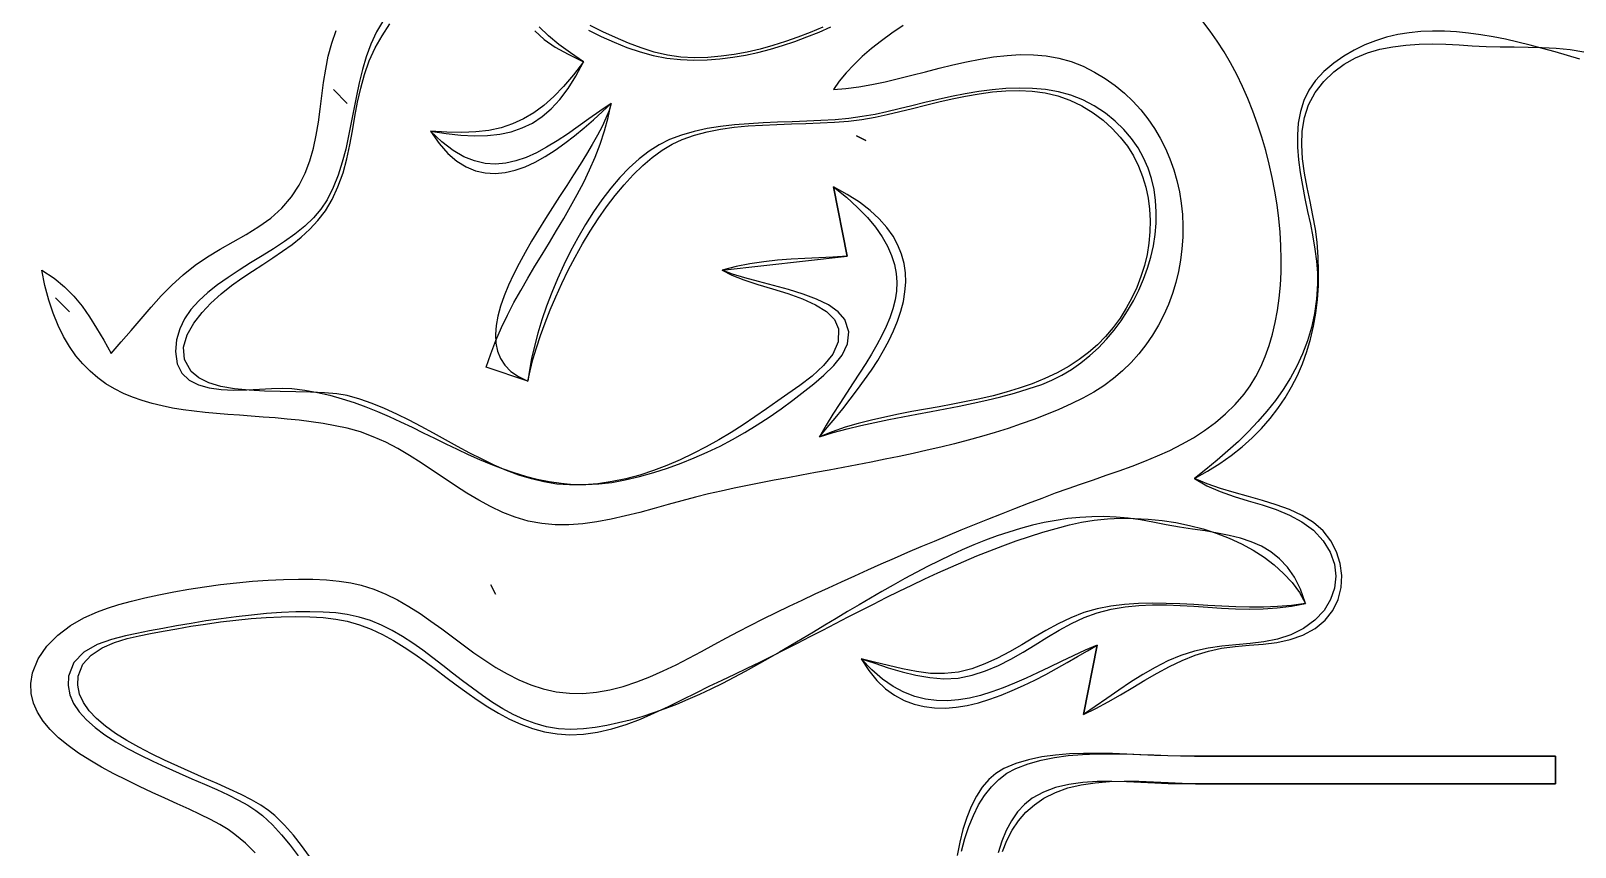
# Model space of a CAD drawing. Extents: x 0 to 411, y 0 to 483.
# Drawn here: x 208.2 to 319.4, y 58.4 to 117.2 of the extents above; entities that cross this region are included whole.
import ezdxf

# ---------------------------------------------------------------- set-up
doc = ezdxf.new("R2010")
doc.units = 0
for name, color, linetype in [('C254', 254, 'CONTINUOUS'), ('C29', 29, 'CONTINUOUS'), ('C39', 39, 'CONTINUOUS'), ('C59', 59, 'CONTINUOUS'), ('C7', 7, 'CONTINUOUS')]:
    doc.layers.add(name, color=color, linetype=linetype)

msp = doc.modelspace()

# ---------------------------------------------------------------- linework, layer by layer
at = {"layer": 'C254'}
for points in [[(233.5995, 118), (233.1085, 117.1478), (232.702, 116.2663), (232.3666, 115.36), (232.0889, 114.4334), (231.8555, 113.4911), (231.6531, 112.5376), (231.4684, 111.5776), (231.288, 110.6155), (231.0985, 109.6559), (230.8865, 108.7033), (230.6387, 107.7624), (230.3418, 106.8376), (229.9823, 105.9335), (229.547, 105.0547), (229.1046, 104.3789), (228.5615, 103.7473), (227.9328, 103.1531), (227.2339, 102.5897), (226.4801, 102.0501), (225.6866, 101.5277), (224.8687, 101.0156), (224.0417, 100.5072), (223.221, 99.9956), (222.4217, 99.4741), (221.6592, 98.936), (220.9488, 98.3743), (220.3057, 97.7825), (219.7453, 97.1537), (219.2828, 96.4811), (218.9335, 95.7581), (218.7127, 94.9777), (218.6358, 94.1334), (218.7549, 93.2515), (219.0902, 92.5736), (219.6082, 92.0745), (220.2758, 91.729), (221.0595, 91.5119), (221.9261, 91.3979), (222.8422, 91.362), (223.7745, 91.3789), (224.6898, 91.4234), (225.5547, 91.4703), (226.3358, 91.4944), (227, 91.4706), (227.9312, 91.3557), (228.844, 91.1921), (229.7398, 90.9845), (230.6202, 90.7375), (231.4865, 90.4555), (232.3403, 90.1433), (233.1831, 89.8053), (234.0165, 89.4463), (234.8418, 89.0707), (235.6607, 88.6831), (236.4746, 88.2881), (237.2849, 87.8904), (238.0933, 87.4945), (238.9012, 87.1049), (239.7101, 86.7263), (240.5215, 86.3633), (241.3369, 86.0205), (242.1578, 85.7023), (242.9858, 85.4135), (243.8222, 85.1585), (244.6687, 84.9421), (245.5266, 84.7687), (246.3976, 84.6429), (247.283, 84.5694), (248.1845, 84.5528), (249.1035, 84.5975), (250.0415, 84.7082), (251, 84.8896), (252.0433, 85.1432), (253.0616, 85.4287), (254.0567, 85.7459), (255.0301, 86.0947), (255.9835, 86.4749), (256.9187, 86.8865), (257.8372, 87.3293), (258.7407, 87.8033), (259.6309, 88.3083), (260.5094, 88.8442), (261.378, 89.4109), (262.2383, 90.0083), (263.0918, 90.6362), (263.9405, 91.2947), (264.5932, 91.8113), (265.3216, 92.4232), (266.032, 93.1168), (266.631, 93.8786), (267.025, 94.6951), (267.1205, 95.5525), (266.824, 96.4375), (266.3452, 97.0026), (265.6529, 97.4891), (264.7934, 97.909), (263.8133, 98.2743), (262.759, 98.5973), (261.6769, 98.89), (260.6135, 99.1645), (259.6152, 99.4329), (258.7285, 99.7074), (258, 100), (267, 101), (266, 106), (266.9333, 105.2397), (267.7464, 104.5007), (268.4448, 103.781), (269.0336, 103.0786), (269.5182, 102.3915), (269.9038, 101.7177), (270.1958, 101.0552), (270.3995, 100.4022), (270.5201, 99.7566), (270.563, 99.1164), (270.5334, 98.4796), (270.4367, 97.8444), (270.2781, 97.2086), (270.063, 96.5704), (269.7967, 95.9278), (269.4844, 95.2787), (269.1314, 94.6212), (268.7431, 93.9533), (268.3248, 93.2731), (267.8817, 92.5786), (267.4191, 91.8678), (266.9424, 91.1387), (266.4568, 90.3893), (265.9677, 89.6177), (265.4803, 88.8219), (265, 88), (265.9877, 88.296), (266.9822, 88.5632), (267.9825, 88.8061), (268.9875, 89.0291), (269.9959, 89.2365), (271.0066, 89.433), (272.0187, 89.6228), (273.0309, 89.8104), (274.0421, 90.0003), (275.0512, 90.1968), (276.0571, 90.4045), (277.0586, 90.6277), (278.0547, 90.8708), (279.0443, 91.1384), (280.0261, 91.4349), (280.9992, 91.7646), (281.7398, 92.0658), (282.4593, 92.4278), (283.1554, 92.8467), (283.8258, 93.3188), (284.4683, 93.8403), (285.0805, 94.4074), (285.6601, 95.0163), (286.205, 95.6631), (286.7128, 96.3441), (287.1813, 97.0556), (287.6082, 97.7936), (287.9911, 98.5544), (288.3279, 99.3343), (288.6163, 100.1293), (288.8539, 100.9357), (289.0386, 101.7498), (289.168, 102.5677), (289.2399, 103.3856), (289.2519, 104.1998), (289.2018, 105.0064), (289.0874, 105.8016), (288.9064, 106.5816), (288.6564, 107.3427), (288.3353, 108.0811), (287.9407, 108.7929), (287.4703, 109.4744), (286.922, 110.1217), (286.2934, 110.7311), (285.5822, 111.2987), (284.7862, 111.8209), (283.9569, 112.2509), (283.0937, 112.5837), (282.2009, 112.827), (281.2827, 112.9886), (280.3436, 113.0764), (279.3877, 113.0981), (278.4194, 113.0616), (277.443, 112.9746), (276.4628, 112.845), (275.483, 112.6806), (274.5081, 112.4892), (273.5423, 112.2786), (272.5898, 112.0565), (271.655, 111.8309), (270.7423, 111.6095), (269.8558, 111.4001), (269, 111.2106), (268.0748, 111.0433), (267.1135, 110.9182), (266.1224, 110.8268), (265.1079, 110.7611), (264.0763, 110.713), (263.0338, 110.6742), (261.9869, 110.6365), (260.9419, 110.5918), (259.905, 110.532), (258.8826, 110.4488), (257.8811, 110.3341), (256.9067, 110.1796), (255.9658, 109.9774), (255.0647, 109.7191), (254.2098, 109.3966), (253.4601, 109.0211), (252.7253, 108.5515), (252.0072, 107.9954), (251.3077, 107.3606), (250.6284, 106.6547), (249.9713, 105.8856), (249.3382, 105.0609), (248.7308, 104.1883), (248.1509, 103.2755), (247.6004, 102.3303), (247.0811, 101.3604), (246.5947, 100.3736), (246.1432, 99.3774), (245.7282, 98.3796), (245.3516, 97.3881), (245.0153, 96.4104), (244.721, 95.4542), (244.4704, 94.5274), (244.2656, 93.6376), (244.1081, 92.7926), (244, 92), (241, 93), (241.3253, 93.9732), (241.6929, 94.9228), (242.0977, 95.8513), (242.5345, 96.7614), (242.9985, 97.6557), (243.4846, 98.537), (243.9877, 99.4078), (244.5027, 100.2709), (245.0248, 101.129), (245.5488, 101.9846), (246.0696, 102.8405), (246.5823, 103.6993), (247.0819, 104.5637), (247.5632, 105.4363), (248.0213, 106.3199), (248.4512, 107.2171), (248.8477, 108.1305), (249.2059, 109.0628), (249.5206, 110.0167), (249.787, 110.9949), (250, 112), (249.1885, 111.4391), (248.3953, 110.877), (247.6179, 110.325), (246.8537, 109.7944), (246.1003, 109.2965), (245.3552, 108.8427), (244.616, 108.4443), (243.8801, 108.1127), (243.1451, 107.8591), (242.4085, 107.6948), (241.6679, 107.6313), (240.9207, 107.6799), (240.1645, 107.8518), (239.3968, 108.1585), (238.6151, 108.6111), (237.817, 109.2212), (237, 110), (238.1181, 109.8274), (239.1717, 109.7139), (240.1642, 109.665), (241.0988, 109.6864), (241.9789, 109.7836), (242.8078, 109.9624), (243.589, 110.2282), (244.3257, 110.5868), (245.0213, 111.0437), (245.6791, 111.6046), (246.3026, 112.275), (246.895, 113.0607), (247.4596, 113.9671), (248, 115), (247.0712, 115.6389), (246.2395, 116.2494), (245.4896, 116.8637), (244.8061, 117.5138)], [(248.3789, 117.2698), (249.2878, 116.8226), (250.2057, 116.4058), (251.1345, 116.0299), (252.0763, 115.7056), (253.0331, 115.4433), (254.007, 115.2537), (255, 115.1473), (255.9561, 115.1154), (256.9, 115.1353), (257.8324, 115.2039), (258.7541, 115.318), (259.6658, 115.4747), (260.5681, 115.6708), (261.4618, 115.9032), (262.3476, 116.1688), (263.2262, 116.4646), (264.0982, 116.7874), (264.9645, 117.1342), (265.8258, 117.5018)], [(319.7544, 115.1938), (318.8594, 115.457), (317.9629, 115.7142), (317.0659, 115.962), (316.1693, 116.197), (315.2744, 116.4158), (314.3821, 116.6148), (313.4935, 116.7907), (312.6096, 116.9399), (311.7315, 117.059), (310.8602, 117.1446), (309.9968, 117.1931), (309.1424, 117.2012), (308.298, 117.1654), (307.4646, 117.0823), (306.6433, 116.9483), (305.8352, 116.76), (305.0413, 116.514), (304.2626, 116.2068), (303.5003, 115.8349), (302.7553, 115.395), (302.0287, 114.8835), (301.3217, 114.297), (300.7067, 113.6521), (300.2269, 112.953), (299.8699, 112.2053), (299.6235, 111.4146), (299.4751, 110.5867), (299.4126, 109.727), (299.4235, 108.8414), (299.4956, 107.9355), (299.6166, 107.0148), (299.774, 106.0851), (299.9556, 105.152), (300.149, 104.2211), (300.3419, 103.2982), (300.5219, 102.3888), (300.6768, 101.4987), (300.7942, 100.6334), (300.8618, 99.7986), (300.8672, 99), (300.7872, 97.911), (300.6347, 96.8662), (300.4131, 95.8633), (300.1259, 94.9002), (299.7765, 93.9747), (299.3685, 93.0845), (298.9052, 92.2275), (298.3903, 91.4015), (297.827, 90.6042), (297.219, 89.8336), (296.5696, 89.0874), (295.8824, 88.3634), (295.1608, 87.6594), (294.4083, 86.9733), (293.6283, 86.3028), (292.8244, 85.6457), (292, 85), (292.8977, 84.4712), (293.8533, 84.0484), (294.8476, 83.6983), (295.8616, 83.3875), (296.8763, 83.0828), (297.8727, 82.7508), (298.8317, 82.3583), (299.7344, 81.8719), (300.5617, 81.2584), (301.2732, 80.5024), (301.7763, 79.6861), (302.0754, 78.832), (302.1753, 77.9626), (302.0806, 77.1007), (301.7959, 76.2688), (301.3257, 75.4895), (300.6749, 74.7853), (299.848, 74.179)], [(230, 113), (231, 112), (230, 113)], [(210, 98), (211, 97), (210, 98)], [(299.8479, 74.179), (298.9334, 73.7274), (297.9805, 73.4218), (296.999, 73.2251), (295.9984, 73.0999), (294.9885, 73.0088), (293.979, 72.9147), (292.9796, 72.7801), (292, 72.5679), (291.0248, 72.2517), (290.0825, 71.8545), (289.1681, 71.3904), (288.2768, 70.8737), (287.4039, 70.3187), (286.5446, 69.7395), (285.694, 69.1505), (284.8474, 68.5659), (284, 68), (285, 73), (284.124, 72.6216), (283.2571, 72.2253), (282.3988, 71.8189), (281.5487, 71.4106), (280.7065, 71.0085), (279.8719, 70.6207), (279.0443, 70.2551), (278.2235, 69.9199), (277.4092, 69.6232), (276.6008, 69.373), (275.7981, 69.1773), (275.0006, 69.0444), (274.2081, 68.9822), (273.4201, 68.9988), (272.6363, 69.1023), (271.8562, 69.3008), (271.0796, 69.6022), (270.3061, 70.0148), (269.5352, 70.5466), (268.7666, 71.2056), (268, 72), (268.9727, 71.6858), (269.9544, 71.3687), (270.9444, 71.0737), (271.9422, 70.8264), (272.9472, 70.6521), (273.9589, 70.576), (274.9766, 70.6236), (276, 70.8202), (276.9623, 71.1358), (277.8858, 71.5332), (278.7799, 71.993), (279.6539, 72.4958), (280.5174, 73.0222), (281.3795, 73.5529), (282.2498, 74.0683), (283.1376, 74.5493), (284.0523, 74.9763), (285.0033, 75.33), (286, 75.591), (286.9969, 75.7562), (287.9914, 75.8532), (288.9842, 75.8938), (289.9759, 75.8899), (290.9674, 75.8532), (291.9593, 75.7955), (292.9524, 75.7288), (293.9475, 75.6648), (294.9453, 75.6153), (295.9464, 75.5923), (296.9517, 75.6073), (297.9619, 75.6724), (298.9778, 75.7994), (300, 76), (299.6316, 77.0133), (299.193, 77.8764), (298.6884, 78.6034), (298.1219, 79.2083), (297.4977, 79.7053), (296.82, 80.1085), (296.0929, 80.432), (295.3206, 80.69), (294.5073, 80.8965), (293.6572, 81.0656), (292.7744, 81.2116), (291.8631, 81.3484), (290.9275, 81.4903), (289.9717, 81.6513), (289, 81.8456), (288.1139, 82.0168), (287.2324, 82.1402), (286.3553, 82.2176), (285.4824, 82.2507), (284.6136, 82.2414), (283.7486, 82.1914), (282.8874, 82.1025), (282.0298, 81.9766), (281.1756, 81.8153), (280.3246, 81.6205), (279.4768, 81.3941), (278.6319, 81.1376), (277.7899, 80.8531), (276.9504, 80.5422), (276.1134, 80.2067), (275.2788, 79.8485), (274.4463, 79.4693), (273.6158, 79.0709), (272.7871, 78.6551), (271.9601, 78.2236), (271.1347, 77.7784), (270.3106, 77.3211), (269.4878, 76.8536), (268.6659, 76.3777), (267.845, 75.895), (267.0248, 75.4075), (266.2052, 74.917), (265.386, 74.4251), (264.5671, 73.9337), (263.7483, 73.4446), (262.9294, 72.9596), (262.1103, 72.4805), (261.2909, 72.009), (260.4709, 71.5469), (259.6502, 71.0961), (258.8287, 70.6583), (258.0061, 70.2354), (257.1825, 69.829), (256.3574, 69.441), (255.531, 69.0732), (254.7028, 68.7274), (253.8729, 68.4054), (253.041, 68.1089), (252.2071, 67.8397), (251.3708, 67.5997), (250.5321, 67.3906), (249.6909, 67.2142), (248.8469, 67.0723), (248, 66.9668), (247.084, 66.9229), (246.2022, 66.9769), (245.3515, 67.1199), (244.5288, 67.3434), (243.7311, 67.6385), (242.9552, 67.9966), (242.1981, 68.409), (241.4566, 68.8671), (240.7278, 69.362), (240.0086, 69.8851), (239.2957, 70.4278), (238.5863, 70.9813), (237.8771, 71.5369), (237.1652, 72.0859), (236.4474, 72.6196), (235.7206, 73.1294), (234.9819, 73.6064), (234.228, 74.0422), (233.456, 74.4278), (232.6627, 74.7547), (231.845, 75.0142), (231, 75.1975), (230.1656, 75.3063), (229.2654, 75.3711), (228.3088, 75.3953), (227.3052, 75.3826), (226.2641, 75.3366), (225.1947, 75.2608), (224.1066, 75.1588), (223.009, 75.0343), (221.9115, 74.8907), (220.8234, 74.7318), (219.7541, 74.561), (218.7131, 74.3821), (217.7097, 74.1984), (216.7533, 74.0138), (215.8533, 73.8317), (215.0192, 73.6558), (214.0192, 73.4056), (212.9854, 73.0327), (212.0418, 72.4958), (211.3124, 71.7535), (210.9213, 70.7646)], [(210.9212, 70.7646), (210.8921, 70.0763), (211.0215, 69.419), (211.2952, 68.7911), (211.6994, 68.1909), (212.2198, 67.617), (212.8425, 67.0678), (213.5533, 66.5416), (214.3383, 66.037), (215.1834, 65.5524), (216.0745, 65.0862), (216.9975, 64.6369), (217.9385, 64.2028), (218.8834, 63.7824), (219.818, 63.3742), (220.7285, 62.9765), (221.6006, 62.5879), (222.4204, 62.2067), (223.1738, 61.8314), (223.8467, 61.4605), (224.4251, 61.0923), (224.895, 60.7253), (225.6065, 60.0486), (226.2694, 59.3378), (226.8882, 58.5961), (227.4676, 57.8266)], [(275.2276, 58.1606), (275.4622, 59.0644), (275.7453, 59.9257), (276.0772, 60.7368), (276.4588, 61.4897), (276.8906, 62.1765), (277.3734, 62.7895), (277.9076, 63.3207), (278.4941, 63.7623), (279.1334, 64.1064), (280.0247, 64.4469), (280.9566, 64.7103), (281.9224, 64.9052), (282.9156, 65.0404), (283.9295, 65.1245), (284.9577, 65.1662), (285.9935, 65.1742), (287.0304, 65.1571), (288.0617, 65.1237), (289.0809, 65.0826), (290.0814, 65.0425), (291.0566, 65.012), (292, 65), (318, 65), (318, 63), (291, 63), (290.1022, 63.0177), (289.1414, 63.0604), (288.1335, 63.1123), (287.0948, 63.1578), (286.0414, 63.181), (284.9895, 63.1662), (283.9553, 63.0977), (282.9548, 62.9598), (282.0043, 62.7368), (281.12, 62.4128), (280.3179, 61.9722), (279.7534, 61.5231), (279.2527, 60.9785), (278.815, 60.3482), (278.4395, 59.6421), (278.1253, 58.8697), (277.8717, 58.0411)]]:
    msp.add_lwpolyline(points, dxfattribs=at)
at = {"layer": 'C29'}
msp.add_lwpolyline([(241.3333, 77.3333), (241.6666, 76.6666), (241.3333, 77.3333)], dxfattribs=at)
at = {"layer": 'C39'}
msp.add_lwpolyline([(267.6667, 109.6667), (268.3333, 109.3333), (267.6666, 109.6666)], dxfattribs=at)
at = {"layer": 'C59'}
for points in [[(224.3656, 58.0493), (223.6666, 58.7246), (222.9066, 59.3626), (222.411, 59.7119), (221.8214, 60.0671), (221.1492, 60.4292), (220.4063, 60.7997), (219.6042, 61.1795), (218.7547, 61.57), (217.8693, 61.9722), (216.9597, 62.3875), (216.0377, 62.8171), (215.1148, 63.262), (214.2027, 63.7236), (213.313, 64.203), (212.4576, 64.7014), (211.6479, 65.22), (210.8956, 65.76), (210.2125, 66.3227), (209.6102, 66.9092), (209.1003, 67.5206), (208.6945, 68.1583), (208.4045, 68.8234), (208.2419, 69.5172), (208.2183, 70.2407), (208.3456, 70.9953), (208.7528, 72.0041), (209.3747, 72.9127), (210.1611, 73.7136), (211.0617, 74.3995), (212.0263, 74.9629), (213.0046, 75.3966), (213.7373, 75.6542), (214.5567, 75.9069), (215.4525, 76.1523), (216.4149, 76.3883), (217.4337, 76.6127), (218.4989, 76.8233), (219.6005, 77.0178), (220.7284, 77.1942), (221.8726, 77.3502), (223.023, 77.4837), (224.1696, 77.5924), (225.3023, 77.6741), (226.4111, 77.7267), (227.486, 77.748), (228.517, 77.7358), (229.4938, 77.6878), (230.4067, 77.6019), (231.2454, 77.476), (232, 77.3078), (232.904, 77.0214), (233.7752, 76.6634), (234.6182, 76.2441), (235.4374, 75.7736), (236.2376, 75.2621), (237.0233, 74.7198), (237.7992, 74.1569), (238.5698, 73.5837), (239.3398, 73.0103), (240.1137, 72.4469), (240.8961, 71.9038), (241.6918, 71.3911), (242.5052, 70.919), (243.341, 70.4978), (244.2037, 70.1376), (245.0981, 69.8487), (246.0286, 69.6412), (247, 69.5254), (247.9698, 69.5131), (248.9401, 69.5991), (249.9093, 69.7729), (250.8756, 70.0235), (251.8372, 70.3405), (252.7925, 70.713), (253.7397, 71.1305), (254.6771, 71.5822), (255.603, 72.0574), (256.5157, 72.5455), (257.4135, 73.0357), (258.2946, 73.5175), (259.1573, 73.9801), (260, 74.4128), (260.9358, 74.8759), (261.8734, 75.3344), (262.813, 75.7885), (263.7544, 76.238), (264.6977, 76.6831), (265.6429, 77.1237), (266.59, 77.5599), (267.539, 77.9916), (268.4898, 78.4189), (269.4425, 78.8419), (270.3971, 79.2605), (271.3536, 79.6747), (272.312, 80.0846), (273.2723, 80.4902), (274.2345, 80.8915), (275.1985, 81.2885), (276.1645, 81.6813), (277.1323, 82.0699), (278.102, 82.4542), (279.0737, 82.8343), (280.0472, 83.2103), (281.0226, 83.5821), (282, 83.9498), (282.8946, 84.2749), (283.8045, 84.5921), (284.725, 84.9063), (285.6514, 85.2227), (286.5793, 85.5464), (287.504, 85.8826), (288.421, 86.2364), (289.3256, 86.6128), (290.2132, 87.0171), (291.0793, 87.4544), (291.9193, 87.9298), (292.7285, 88.4484), (293.5024, 89.0154), (294.2364, 89.6359), (294.9259, 90.3149), (295.5663, 91.0578), (296.0131, 91.6736), (296.4168, 92.3349), (296.7782, 93.0384), (297.0979, 93.7814), (297.3767, 94.5608), (297.6152, 95.3736), (297.8143, 96.2169), (297.9745, 97.0877), (298.0967, 97.9831), (298.1814, 98.9), (298.2296, 99.8356), (298.2418, 100.7868), (298.2188, 101.7507), (298.1613, 102.7242), (298.07, 103.7046), (297.9456, 104.6887), (297.7888, 105.6736), (297.6005, 106.6564), (297.3811, 107.634), (297.1316, 108.6036), (296.8526, 109.562), (296.5448, 110.5065), (296.2089, 111.434), (295.8457, 112.3415), (295.4558, 113.226), (295.04, 114.0847), (294.599, 114.9145), (294.1335, 115.7125), (293.6442, 116.4756), (293.1319, 117.201), (292.5972, 117.8857)], [(271.0136, 117.6019), (270.2145, 117.0651), (269.4561, 116.5122), (268.7427, 115.9456), (268.0785, 115.3681), (267.4679, 114.7822), (266.9151, 114.1905), (266.4243, 113.5956), (266, 113), (266.905, 113.07), (267.8282, 113.1925), (268.7671, 113.3585), (269.7194, 113.5591), (270.6827, 113.7854), (271.6547, 114.0286), (272.6329, 114.2796), (273.615, 114.5296), (274.5986, 114.7697), (275.5813, 114.991), (276.5609, 115.1846), (277.5348, 115.3416), (278.5007, 115.4531), (279.4563, 115.5101), (280.3992, 115.5038), (281.327, 115.4253), (282.2373, 115.2656), (283.1278, 115.016), (283.9961, 114.6674), (284.8093, 114.2507), (285.5728, 113.7878), (286.2866, 113.2814), (286.9509, 112.7342), (287.5659, 112.1492), (288.1319, 111.5289), (288.6489, 110.8763), (289.1171, 110.1941), (289.5367, 109.4852), (289.9079, 108.7522), (290.2308, 107.9979), (290.5057, 107.2253), (290.7327, 106.4369), (290.9119, 105.6357), (291.0436, 104.8244), (291.1279, 104.0058), (291.165, 103.1827), (291.1551, 102.3579), (291.0983, 101.5341), (290.9949, 100.7141), (290.8449, 99.9007), (290.6486, 99.0967), (290.4062, 98.305), (290.1177, 97.5282), (289.7835, 96.7691), (289.4036, 96.0306), (288.9783, 95.3154), (288.5076, 94.6263), (287.9919, 93.9661), (287.4312, 93.3376), (286.8257, 92.7435), (286.1757, 92.1867), (285.4812, 91.67), (284.7425, 91.196), (283.9598, 90.7677), (283.109, 90.3562), (282.2386, 89.9664), (281.3498, 89.5972), (280.444, 89.2474), (279.5224, 88.9159), (278.5864, 88.6018), (277.6372, 88.3039), (276.6762, 88.0211), (275.7048, 87.7524), (274.7241, 87.4967), (273.7356, 87.2528), (272.7406, 87.0198), (271.7403, 86.7965), (270.7361, 86.5819), (269.7292, 86.3748), (268.7211, 86.1742), (267.7129, 85.9791), (266.7061, 85.7883), (265.702, 85.6007), (264.7017, 85.4153), (263.7068, 85.231), (262.7184, 85.0468), (261.738, 84.8615), (260.7667, 84.674), (259.8059, 84.4833), (258.857, 84.2883), (257.9213, 84.0879), (257, 83.8811), (256.0645, 83.651), (255.0986, 83.3915), (254.1077, 83.1142), (253.0976, 82.8309), (252.0739, 82.553), (251.0422, 82.2924), (250.0082, 82.0606), (248.9774, 81.8693), (247.9556, 81.7302), (246.9483, 81.6549), (245.9612, 81.655), (245, 81.7422), (244.0308, 81.9298), (243.0972, 82.2039), (242.1941, 82.5528), (241.3166, 82.9648), (240.4599, 83.4283), (239.6191, 83.9318), (238.7891, 84.4635), (237.9652, 85.012), (237.1423, 85.5655), (236.3156, 86.1124), (235.4802, 86.6412), (234.6311, 87.1402), (233.7635, 87.5977), (232.8723, 88.0022), (231.9528, 88.3421), (231, 88.6057), (230.1336, 88.7876), (229.265, 88.9413), (228.3958, 89.0705), (227.5273, 89.179), (226.6608, 89.2703), (225.7979, 89.3483), (224.9399, 89.4167), (224.0883, 89.4792), (223.2445, 89.5395), (222.4098, 89.6013), (221.5857, 89.6684), (220.7736, 89.7444), (219.975, 89.8331), (219.1912, 89.9383), (218.4237, 90.0635), (217.6738, 90.2126), (216.943, 90.3893), (216.2327, 90.5972), (215.5443, 90.8402), (214.8793, 91.1219), (214.2389, 91.446), (213.6248, 91.8163), (213.0382, 92.2365), (212.4806, 92.7102), (211.9534, 93.2413), (211.458, 93.8335), (210.9959, 94.4904), (210.5683, 95.2157), (210.1769, 96.0133), (209.8229, 96.8868), (209.5078, 97.8399), (209.233, 98.8764), (209, 100), (209.887, 99.4085), (210.65, 98.7805), (211.3135, 98.1117), (211.9022, 97.3976), (212.4406, 96.6337), (212.9533, 95.8158), (213.4649, 94.9393), (214, 94), (214.7262, 94.8228), (215.4392, 95.6585), (216.1499, 96.4965), (216.8688, 97.3263), (217.6068, 98.1373), (218.3745, 98.919), (219.1828, 99.661), (220.0424, 100.3526), (220.9254, 100.9562), (221.8465, 101.5074), (222.7845, 102.0341), (223.7184, 102.5641), (224.6271, 103.1253), (225.4894, 103.7455), (226.2843, 104.4526), (226.9907, 105.2746), (227.5327, 106.1086), (227.9644, 106.9722), (228.3023, 107.8613), (228.5631, 108.7719), (228.7637, 109.6998), (228.9205, 110.6409), (229.0505, 111.5913), (229.1701, 112.5468), (229.2963, 113.5033), (229.4455, 114.4567), (229.6346, 115.4031), (229.8803, 116.3382), (230.1991, 117.258)]]:
    msp.add_lwpolyline(points, dxfattribs=at)
at = {"layer": 'C7'}
for points in [[(261.9945, 90.5802), (261.1859, 89.998), (260.3552, 89.4212), (259.5033, 88.8542), (258.6313, 88.3019), (257.7404, 87.769), (256.8316, 87.26), (255.9061, 86.7798), (254.9648, 86.333), (254.0089, 85.9243), (253.0395, 85.5583), (252.0576, 85.2399), (251.0644, 84.9737), (250.061, 84.7644), (249.0484, 84.6166), (248.0277, 84.5351), (247, 84.5246), (246.0761, 84.5915), (245.162, 84.7389), (244.2565, 84.9579), (243.3588, 85.24), (242.4675, 85.5765), (241.5818, 85.9587), (240.7006, 86.378), (239.8228, 86.8256), (238.9473, 87.2929), (238.0732, 87.7713), (237.1993, 88.2521), (236.3245, 88.7266), (235.4479, 89.1862), (234.5684, 89.6222), (233.6849, 90.0259), (232.7964, 90.3886), (231.9017, 90.7018), (231, 90.9567), (230.2472, 91.0897), (229.3564, 91.1688), (228.3591, 91.2107), (227.2863, 91.2323), (226.1696, 91.2504), (225.0402, 91.2818), (223.9295, 91.3433), (222.8687, 91.4518), (221.8891, 91.6241), (221.0222, 91.877), (220.2992, 92.2274), (219.7515, 92.6921), (219.28, 93.5505), (219.2176, 94.4419), (219.4696, 95.3298), (219.9416, 96.1777), (220.5391, 96.9489), (221.1674, 97.6072), (221.9103, 98.2775), (222.6613, 98.8782), (223.4147, 99.4241), (224.1653, 99.9297), (224.9077, 100.4096), (225.6364, 100.8783), (226.3462, 101.3505), (227.0316, 101.8408), (227.6873, 102.3637), (228.3078, 102.9339), (228.8878, 103.5659), (229.422, 104.2744), (229.9048, 105.074), (230.331, 105.9791), (230.6952, 107.0046), (230.9625, 107.9973), (231.1815, 109.0086), (231.3717, 110.0312), (231.5529, 111.0579), (231.7448, 112.0815), (231.9671, 113.0947), (232.2394, 114.0903), (232.5815, 115.0611), (233.0131, 116), (233.5107, 116.8737), (234.065, 117.7173)], [(244.5112, 117.2285), (245.1849, 116.6029), (245.9774, 116.0525), (246.909, 115.5329), (248, 115), (247.2799, 114.0564), (246.5723, 113.221), (245.868, 112.4897), (245.158, 111.8583), (244.4331, 111.3228), (243.6841, 110.8791), (242.9019, 110.5231), (242.0773, 110.2507), (241.2013, 110.0578), (240.2647, 109.9404), (239.2584, 109.8943), (238.1732, 109.9156), (237, 110), (237.6079, 109.1161), (238.2387, 108.3982), (238.8897, 107.8363), (239.5586, 107.4205), (240.2426, 107.141), (240.9393, 106.9878), (241.6462, 106.9511), (242.3607, 107.0211), (243.0803, 107.1877), (243.8025, 107.4412), (244.5247, 107.7716), (245.2444, 108.1692), (245.9591, 108.6239), (246.6663, 109.1259), (247.3633, 109.6654), (248.0477, 110.2324), (248.717, 110.8171), (249.3686, 111.4096), (250, 112), (249.846, 111.4896), (249.6258, 110.934), (249.346, 110.3368), (249.0135, 109.7017), (248.6349, 109.0324), (248.2172, 108.3326), (247.7669, 107.606), (247.2909, 106.8563), (246.796, 106.0872), (246.2889, 105.3024), (245.7763, 104.5056), (245.2651, 103.7005), (244.762, 102.8907), (244.2737, 102.08), (243.8071, 101.2721), (243.3688, 100.4707), (242.9657, 99.6794), (242.6045, 98.902), (242.2919, 98.1421), (242.0348, 97.4035), (241.8399, 96.6899), (241.7139, 96.0049), (241.6637, 95.3523), (241.6959, 94.7356), (241.8173, 94.1588), (242.0348, 93.6254), (242.355, 93.1391), (242.7848, 92.7036), (243.3308, 92.3227), (244, 92), (244.1628, 92.752), (244.3699, 93.5541), (244.6196, 94.3992), (244.91, 95.2804), (245.2393, 96.1908), (245.606, 97.1234), (246.0081, 98.0713), (246.4439, 99.0274), (246.9117, 99.985), (247.4098, 100.9369), (247.9363, 101.8764), (248.4895, 102.7964), (249.0676, 103.6899), (249.669, 104.5501), (250.2918, 105.3699), (250.9342, 106.1425), (251.5946, 106.8609), (252.2712, 107.5182), (252.9622, 108.1073), (253.6658, 108.6214), (254.3804, 109.0534), (255.1041, 109.3966), (255.9881, 109.7101), (256.9129, 109.9552), (257.8725, 110.1415), (258.8607, 110.2782), (259.8717, 110.3749), (260.8994, 110.4411), (261.9377, 110.4861), (262.9807, 110.5195), (264.0224, 110.5506), (265.0567, 110.589), (266.0776, 110.644), (267.0791, 110.7252), (268.0553, 110.842), (269, 111.0038), (269.8786, 111.1942), (270.7809, 111.4092), (271.7032, 111.6395), (272.642, 111.8759), (273.5936, 112.1091), (274.5546, 112.3299), (275.5214, 112.529), (276.4905, 112.6973), (277.4581, 112.8253), (278.4209, 112.904), (279.3752, 112.924), (280.3175, 112.8762), (281.2441, 112.7512), (282.1516, 112.5398), (283.0364, 112.2327), (283.895, 111.8209), (284.6997, 111.3281), (285.4277, 110.7865), (286.0806, 110.2001), (286.6598, 109.5729), (287.1667, 108.9089), (287.6027, 108.2121), (287.9694, 107.4865), (288.2683, 106.7361), (288.5007, 105.9649), (288.6681, 105.1769), (288.7719, 104.3761), (288.8137, 103.5665), (288.7949, 102.7521), (288.717, 101.937), (288.5814, 101.125), (288.3895, 100.3203), (288.1428, 99.5267), (287.8429, 98.7484), (287.4911, 97.9893), (287.0888, 97.2534), (286.6377, 96.5448), (286.139, 95.8674), (285.5943, 95.2252), (285.0051, 94.6222), (284.3727, 94.0624), (283.6987, 93.5499), (282.9845, 93.0887), (282.1124, 92.6094), (281.2204, 92.1872), (280.3107, 91.8164), (279.3851, 91.4908), (278.4459, 91.2046), (277.4949, 90.9518), (276.5344, 90.7264), (275.5662, 90.5226), (274.5924, 90.3343), (273.6152, 90.1557), (272.6365, 89.9807), (271.6584, 89.8035), (270.6829, 89.618), (269.7122, 89.4184), (268.7481, 89.1987), (267.7928, 88.953), (266.8483, 88.6752), (265.9167, 88.3595), (265, 88), (265.5595, 88.6611), (266.1182, 89.3319), (266.6714, 90.0113), (267.2142, 90.6981), (267.7421, 91.3913), (268.2502, 92.0897), (268.7339, 92.7922), (269.1883, 93.4977), (269.6089, 94.2051), (269.9909, 94.9134), (270.3295, 95.6213), (270.6201, 96.3277), (270.8578, 97.0317), (271.0381, 97.732), (271.1561, 98.4276), (271.2072, 99.1173), (271.1866, 99.8), (271.0896, 100.4746), (270.9115, 101.1401), (270.6476, 101.7953), (270.2931, 102.439), (269.8433, 103.0703), (269.2936, 103.6879), (268.639, 104.2908), (267.8751, 104.8778), (266.997, 105.4479), (266, 106), (267, 101), (265.9686, 100.9381), (264.9532, 100.8881), (263.9502, 100.8397), (262.9562, 100.7824), (261.9678, 100.7059), (260.9814, 100.5998), (259.9936, 100.4537), (259.0009, 100.2572), (258, 100), (258.6803, 99.6325), (259.5501, 99.2945), (260.5514, 98.9705), (261.6262, 98.6446), (262.7164, 98.3014), (263.7641, 97.925), (264.7111, 97.4999), (265.4996, 97.0103), (266.0715, 96.4407), (266.3688, 95.7754), (266.3437, 94.8284), (265.9534, 93.9396), (265.2969, 93.1152), (264.4736, 92.361), (263.5826, 91.6831), (262.7232, 91.0875), (261.9946, 90.5802)], [(265.2287, 117.4768), (264.3392, 117.1076), (263.4443, 116.7626), (262.5432, 116.4451), (261.6352, 116.1587), (260.7196, 115.9066), (259.7955, 115.6923), (258.8623, 115.5193), (257.9191, 115.3909), (256.9653, 115.3105), (256, 115.2816), (255.0211, 115.3304), (254.0571, 115.4729), (253.1063, 115.6968), (252.1668, 115.9896), (251.2369, 116.3391), (250.3147, 116.733), (249.3984, 117.1589), (248.4863, 117.6044)], [(228.2775, 57.7751), (227.7148, 58.5539), (227.1152, 59.3073), (226.4741, 60.0321), (225.787, 60.7253), (225.3353, 61.096), (224.7684, 61.4697), (224.1008, 61.8475), (223.3474, 62.2307), (222.5227, 62.6206), (221.6415, 63.0182), (220.7184, 63.425), (219.7682, 63.8421), (218.8055, 64.2707), (217.8451, 64.7121), (216.9016, 65.1675), (215.9898, 65.6382), (215.1242, 66.1254), (214.3197, 66.6303), (213.591, 67.1541), (212.9526, 67.6982), (212.4193, 68.2637), (212.0058, 68.8518), (211.7268, 69.4638), (211.597, 70.101), (211.6311, 70.7646), (211.9636, 71.6121), (212.5673, 72.2809), (213.3578, 72.7953), (214.2506, 73.1796), (215.1613, 73.4583), (216.0054, 73.6558), (216.8424, 73.8273), (217.7502, 74.0028), (218.7177, 74.178), (219.734, 74.3485), (220.7882, 74.5102), (221.8692, 74.6588), (222.9661, 74.7901), (224.068, 74.8998), (225.1639, 74.9837), (226.2428, 75.0375), (227.2939, 75.057), (228.3061, 75.0379), (229.2684, 74.9759), (230.1701, 74.867), (231, 74.7067), (231.8676, 74.4593), (232.7078, 74.1417), (233.5238, 73.7626), (234.3192, 73.3311), (235.0973, 72.8559), (235.8616, 72.346), (236.6156, 71.8102), (237.3626, 71.2575), (238.106, 70.6968), (238.8494, 70.1368), (239.596, 69.5866), (240.3495, 69.0551), (241.1131, 68.551), (241.8903, 68.0833), (242.6846, 67.6609), (243.4993, 67.2927), (244.3379, 66.9876), (245.2039, 66.7544), (246.1006, 66.6021), (247.0315, 66.5395), (248, 66.5756), (249.025, 66.7206), (250.054, 66.9624), (251.0832, 67.2851), (252.1093, 67.6728), (253.1285, 68.1096), (254.1375, 68.5797), (255.1327, 69.0671), (256.1105, 69.5559), (257.0674, 70.0303), (258, 70.4745), (258.9011, 70.8957), (259.803, 71.3281), (260.7057, 71.7701), (261.6094, 72.2204), (262.5142, 72.6776), (263.4203, 73.1403), (264.3279, 73.6072), (265.237, 74.0767), (266.1478, 74.5475), (267.0605, 75.0182), (267.9752, 75.4874), (268.892, 75.9537), (269.8111, 76.4158), (270.7327, 76.8722), (271.6568, 77.3214), (272.5836, 77.7623), (273.5134, 78.1932), (274.4461, 78.6129), (275.382, 79.0199), (276.3212, 79.4129), (277.2638, 79.7904), (278.21, 80.1511), (279.16, 80.4935), (280.1138, 80.8162), (281.0716, 81.1179), (282.0336, 81.3972), (283, 81.6527), (283.8731, 81.8426), (284.7838, 81.9846), (285.7254, 82.0784), (286.6913, 82.1236), (287.6748, 82.1199), (288.6693, 82.0671), (289.6679, 81.9649), (290.6642, 81.8129), (291.6513, 81.6109), (292.6226, 81.3585), (293.5715, 81.0555), (294.4913, 80.7015), (295.3752, 80.2963), (296.2167, 79.8395), (297.0091, 79.3309), (297.7456, 78.7702), (298.4196, 78.1571), (299.0245, 77.4912), (299.5535, 76.7722), (300, 76), (298.9936, 75.8531), (297.9866, 75.7633), (296.9792, 75.7213), (295.9719, 75.718), (294.9651, 75.7442), (293.959, 75.7906), (292.954, 75.8482), (291.9506, 75.9076), (290.9491, 75.9597), (289.9498, 75.9954), (288.9531, 76.0054), (287.9594, 75.9805), (286.9691, 75.9116), (285.9825, 75.7894), (285, 75.6049), (284.0244, 75.3304), (283.0875, 74.9663), (282.1807, 74.5331), (281.2957, 74.0513), (280.424, 73.5417), (279.5572, 73.0248), (278.6869, 72.5212), (277.8046, 72.0515), (276.9018, 71.6362), (275.9703, 71.296), (275.0015, 71.0516), (274.007, 70.9398), (272.9979, 70.9616), (271.9819, 71.0861), (270.9665, 71.2829), (269.9593, 71.5212), (268.968, 71.7705), (268, 72), (268.5487, 71.1609), (269.1356, 70.449), (269.7577, 69.8575), (270.412, 69.3798), (271.0955, 69.0091), (271.8053, 68.7388), (272.5383, 68.5621), (273.2916, 68.4723), (274.0622, 68.4627), (274.8471, 68.5267), (275.6434, 68.6575), (276.448, 68.8485), (277.2581, 69.0928), (278.0705, 69.3839), (278.8824, 69.715), (279.6908, 70.0794), (280.4926, 70.4704), (281.285, 70.8813), (282.0648, 71.3054), (282.8292, 71.7361), (283.5752, 72.1665), (284.2998, 72.59), (285, 73), (284, 68), (284.9056, 68.4317), (285.7961, 68.9082), (286.6768, 69.4147), (287.5527, 69.9366), (288.4291, 70.4591), (289.3111, 70.9676), (290.2041, 71.4474), (291.1131, 71.8839), (292.0433, 72.2622), (293, 72.5679), (293.9528, 72.7698), (294.9353, 72.8937), (295.9338, 72.9784), (296.9343, 73.0631), (297.9231, 73.1865), (298.8864, 73.3876), (299.8104, 73.7055), (300.6813, 74.179), (301.4049, 74.7857), (301.9549, 75.4975), (302.3353, 76.2881), (302.5497, 77.1313), (302.602, 78.0008), (302.4961, 78.8704), (302.2357, 79.7138), (301.8248, 80.5048), (301.267, 81.2172), (300.5663, 81.8248), (299.7435, 82.3279), (298.8449, 82.7469), (297.8893, 83.1018), (296.8951, 83.4125), (295.8812, 83.6989), (294.8661, 83.9809), (293.8684, 84.2784), (292.9068, 84.6115), (292, 85), (292.9352, 85.5199), (293.8173, 86.0721), (294.6467, 86.6562), (295.4234, 87.2715), (296.1477, 87.9176), (296.82, 88.5938), (297.4405, 89.2998), (298.0094, 90.0349), (298.527, 90.7986), (298.9935, 91.5904), (299.4093, 92.4097), (299.7745, 93.256), (300.0894, 94.1288), (300.3542, 95.0275), (300.5693, 95.9516), (300.7348, 96.9006), (300.8511, 97.8739), (300.9184, 98.8711), (300.9369, 99.8915), (300.9069, 100.9346), (300.8287, 102), (300.7057, 102.9422), (300.5287, 103.9202), (300.3232, 104.9243), (300.1145, 105.9454), (299.9279, 106.9738), (299.7888, 108.0004), (299.7225, 109.0156), (299.7544, 110.0101), (299.9099, 110.9745), (300.2142, 111.8993), (300.6929, 112.7754), (301.3246, 113.5862), (302.0245, 114.2667), (302.7847, 114.8275), (303.5975, 115.279), (304.4551, 115.6316), (305.3498, 115.8959), (306.2738, 116.0824), (307.2194, 116.2016), (308.1788, 116.264), (309.1444, 116.28), (310.1082, 116.2602), (311.0627, 116.215), (312, 116.155), (312.9951, 116.1042), (313.9992, 116.0796), (315.0088, 116.0675), (316.0208, 116.0545), (317.0318, 116.0271), (318.0385, 115.9715), (319.0377, 115.8745), (320.0259, 115.7223)], [(278.1681, 58.1377), (278.4865, 58.9229), (278.8746, 59.6602), (279.3336, 60.3417), (279.8648, 60.9594), (280.4692, 61.5055), (281.1481, 61.9722), (281.986, 62.3907), (282.8904, 62.7068), (283.8495, 62.9328), (284.8516, 63.0815), (285.8848, 63.1654), (286.9374, 63.1972), (287.9976, 63.1895), (289.0536, 63.1549), (290.0936, 63.106), (291.1058, 63.0555), (292.0786, 63.0159), (293, 63), (318, 63), (318, 65), (291, 65), (290.0815, 65.0133), (289.1232, 65.0473), (288.133, 65.0924), (287.1191, 65.1394), (286.0898, 65.179), (285.0532, 65.2017), (284.0174, 65.1983), (282.9907, 65.1595), (281.9811, 65.0758), (280.997, 64.938), (280.0464, 64.7367), (279.1375, 64.4626), (278.2785, 64.1064), (277.7061, 63.7609), (277.1854, 63.3071), (276.7154, 62.7539), (276.2952, 62.1104), (275.9241, 61.3857), (275.6012, 60.5887), (275.3255, 59.7285), (275.0963, 58.8142), (274.9127, 57.8547)]]:
    msp.add_lwpolyline(points, dxfattribs=at)

doc.saveas('drawing.dxf')
